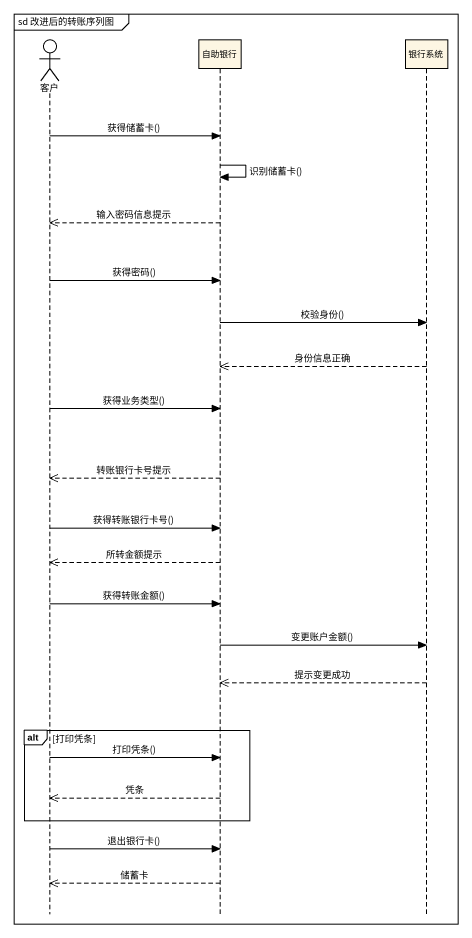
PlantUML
@startuml
mainframe sd 改进后的转账序列图
hide footbox
actor 客户
participant 自助银行
participant 银行系统

客户 -> 自助银行 : 获得储蓄卡()
自助银行 -> 自助银行 : 识别储蓄卡()
自助银行 -->> 客户 : 输入密码信息提示
客户 -> 自助银行 : 获得密码()
自助银行 -> 银行系统 : 校验身份()
银行系统 -->> 自助银行 : 身份信息正确
客户 -> 自助银行 : 获得业务类型()
自助银行 -->> 客户 : 转账银行卡号提示
客户 -> 自助银行 : 获得转账银行卡号()
自助银行 -->> 客户 : 所转金额提示
客户 -> 自助银行 : 获得转账金额()
自助银行 -> 银行系统 : 变更账户金额()
银行系统 -->> 自助银行 : 提示变更成功
alt 打印凭条
  客户 -> 自助银行 : 打印凭条()
  自助银行 -->> 客户 : 凭条
end
客户 -> 自助银行 : 退出银行卡()
自助银行 -->> 客户 : 储蓄卡
@enduml
